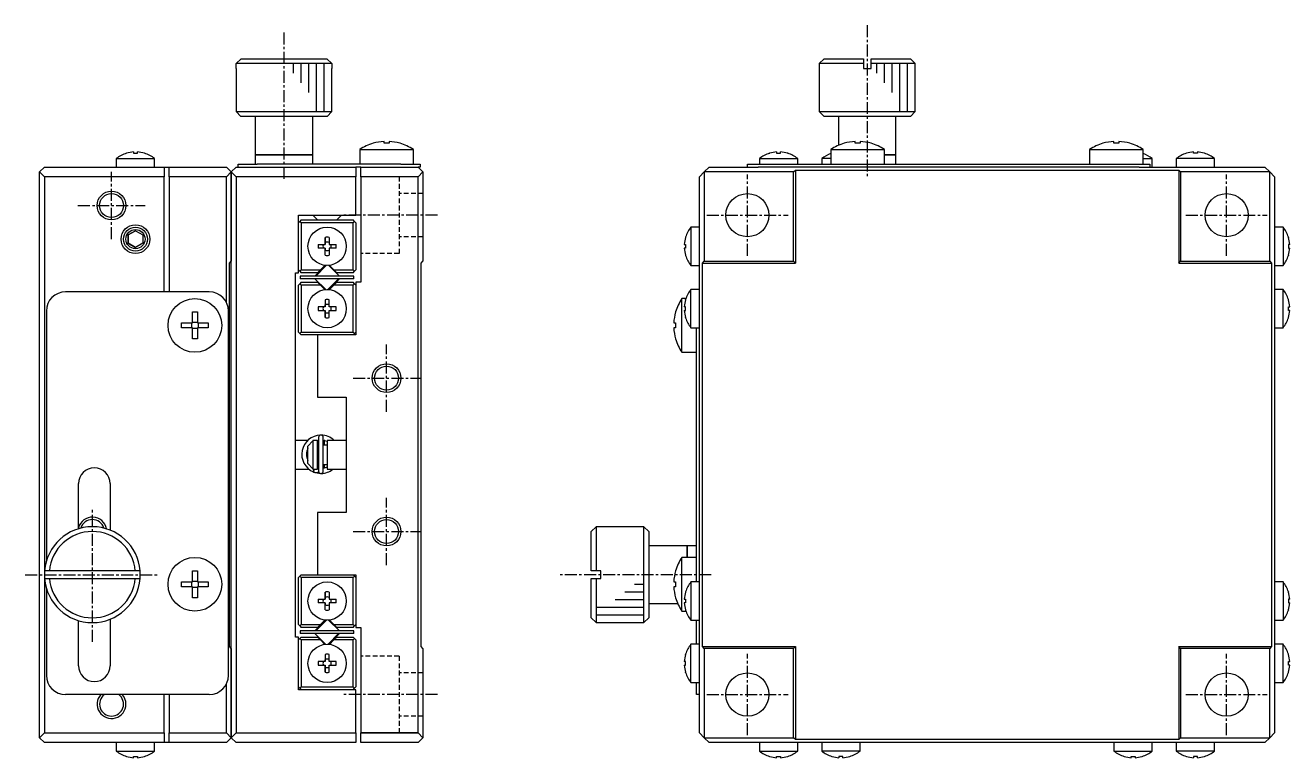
# Model space of a CAD drawing. Extents: x 10 to 370, y 10 to 224.
# Drawn here: x 238.5 to 370.4, y 97.6 to 173.9 of the extents above; entities that cross this region are included whole.
import ezdxf

# ---------------------------------------------------------------- set-up
doc = ezdxf.new("R2010")
doc.units = 0
doc.linetypes.add('CENTER', pattern=[2, 1.25, -0.25, 0.25, -0.25])
doc.linetypes.add('DASHED', pattern=[0.75, 0.5, -0.25])
doc.layers.get('0').update_dxf_attribs({"linetype": 'CONTINUOUS'})
doc.layers.add('CENTER', color=1, linetype='CENTER')

msp = doc.modelspace()

# ---------------------------------------------------------------- linework, layer by layer
at = {"color": 7, "linetype": 'CONTINUOUS'}
for p, q in [((260.516026, 169.943738), (261.017813, 170.443738)), ((261.017813, 170.443738), (269.982187, 170.443738)), ((269.982187, 170.443738), (270.483974, 169.943738)), ((321.856262, 170.443738), (321.356262, 169.943738)), ((321.856262, 170.443738), (325.956262, 170.443738)), ((325.956262, 170.443738), (325.956262, 169.943738)), ((326.756262, 170.443738), (330.856262, 170.443738)), ((326.756262, 169.943738), (326.756262, 170.443738)), ((331.356262, 169.943738), (330.856262, 170.443738)), ((260.5, 169.443738), (260.516026, 169.443738)), ((260.5, 169.443738), (260.5, 164.943738)), ((270.483974, 169.943738), (260.516026, 169.943738)), ((260.516026, 169.443738), (260.516026, 169.943738)), ((270.483974, 169.943738), (270.483974, 169.443738)), ((270.483974, 169.443738), (270.5, 169.443738)), ((270.5, 164.943738), (270.5, 169.443738)), ((325.956262, 169.943738), (321.356262, 169.943738)), ((321.356262, 169.943738), (321.356262, 164.943738)), ((325.956262, 169.943738), (325.956262, 169.443738)), ((325.956262, 169.443738), (326.756262, 169.443738)), ((331.356262, 169.943738), (326.756262, 169.943738)), ((326.756262, 169.443738), (326.756262, 169.943738)), ((331.356262, 164.943738), (331.356262, 169.943738)), ((260.5, 164.943738), (270.5, 164.943738)), ((260.5, 164.943738), (261, 164.443738)), ((270, 164.443738), (270.5, 164.943738)), ((321.356262, 164.943738), (326.356262, 164.943738)), ((321.356262, 164.943738), (321.856262, 164.443738)), ((326.356262, 164.943738), (331.356262, 164.943738)), ((330.856262, 164.443738), (331.356262, 164.943738)), ((270, 164.443738), (261, 164.443738)), ((262.5, 164.443738), (262.5, 160.443738)), ((268.5, 160.443738), (268.5, 164.443738)), ((326.356262, 164.443738), (321.856262, 164.443738)), ((323.356262, 164.443738), (323.356262, 161.426313)), ((330.856262, 164.443738), (326.356262, 164.443738)), ((329.356262, 160.443738), (329.356262, 164.443738)), ((273.4, 160.986201), (279, 160.986201)), ((273.4, 160.986201), (273.4, 159.443738)), ((274.800861, 161.636942), (274.797852, 161.643111)), ((275.94, 161.636942), (275.94, 161.830199)), ((276.46, 161.636942), (275.94, 161.636942)), ((276.46, 161.830199), (276.46, 161.636942)), ((277.602148, 161.643111), (277.599139, 161.636942)), ((279, 159.443738), (279, 160.986201)), ((322.556262, 160.986201), (328.156262, 160.986201)), ((322.556262, 160.986201), (322.556262, 159.443738)), ((323.957123, 161.636942), (323.954115, 161.643111)), ((325.096262, 161.636942), (325.096262, 161.830199)), ((325.616262, 161.636942), (325.096262, 161.636942)), ((325.616262, 161.830199), (325.616262, 161.636942)), ((326.75841, 161.643111), (326.755401, 161.636942)), ((328.156262, 159.443738), (328.156262, 160.986201)), ((349.556262, 160.986201), (355.156262, 160.986201)), ((349.556262, 160.986201), (349.556262, 159.443738)), ((350.957123, 161.636942), (350.954115, 161.643111)), ((352.096262, 161.636942), (352.096262, 161.830199)), ((352.616262, 161.636942), (352.096262, 161.636942)), ((352.616262, 161.830199), (352.616262, 161.636942)), ((353.75841, 161.643111), (353.755401, 161.636942)), ((355.156262, 159.443738), (355.156262, 160.986201)), ((248, 160.041737), (252, 160.041737)), ((248, 160.041737), (248, 159.143738)), ((249.05, 160.59947), (249.071291, 160.59947)), ((249.8, 160.731213), (249.8, 160.59947)), ((249.8, 160.59947), (250.2, 160.59947)), ((250.2, 160.59947), (250.2, 160.731213)), ((250.928709, 160.59947), (250.95, 160.59947)), ((252, 159.143738), (252, 160.041737)), ((262.5, 160.443738), (268.5, 160.443738)), ((268.5, 160.443738), (262.5, 160.443738)), ((262.5, 160.443738), (262.5, 159.443738)), ((268.5, 159.443738), (268.5, 160.443738)), ((315.106262, 160.041737), (317.106262, 160.041737)), ((315.106262, 160.041737), (315.106262, 159.443738)), ((316.156262, 160.59947), (316.177553, 160.59947)), ((316.156262, 160.59947), (316.177553, 160.59947)), ((316.906262, 160.731213), (316.906262, 160.59947)), ((316.906262, 160.59947), (317.306262, 160.59947)), ((317.106262, 160.041737), (319.106262, 160.041737)), ((317.306262, 160.59947), (317.306262, 160.731213)), ((318.034971, 160.59947), (318.056262, 160.59947)), ((318.034971, 160.59947), (318.056262, 160.59947)), ((319.106262, 159.443738), (319.106262, 160.041737)), ((322.556262, 160.041737), (321.606262, 160.041737)), ((321.606262, 160.041737), (321.606262, 159.443738)), ((328.156262, 160.443738), (329.356262, 160.443738)), ((329.356262, 160.443738), (328.156262, 160.443738)), ((329.356262, 159.443738), (329.356262, 160.443738)), ((355.156262, 160.041737), (356.106262, 160.041737)), ((356.106262, 159.143738), (356.106262, 160.041737)), ((360.606262, 160.041737), (358.606262, 160.041737)), ((358.606262, 160.041737), (358.606262, 159.143738)), ((359.677553, 160.59947), (359.656262, 160.59947)), ((359.677553, 160.59947), (359.656262, 160.59947)), ((360.406262, 160.59947), (360.406262, 160.731213)), ((360.806262, 160.59947), (360.406262, 160.59947)), ((362.606262, 160.041737), (360.606262, 160.041737)), ((360.806262, 160.731213), (360.806262, 160.59947)), ((361.556262, 160.59947), (361.534971, 160.59947)), ((361.556262, 160.59947), (361.534971, 160.59947)), ((362.606262, 159.143738), (362.606262, 160.041737)), ((240.5, 159.143738), (240, 158.643738)), ((240, 158.643738), (240.5, 158.143738)), ((240, 99.643738), (240, 158.643738)), ((240.5, 159.143738), (253, 159.143738)), ((253, 159.143738), (253.5, 159.143738)), ((253, 159.143738), (253, 158.143738)), ((253.5, 158.143738), (253.5, 159.143738)), ((253.5, 159.143738), (259.5, 159.143738)), ((259.5, 159.143738), (260, 158.643738)), ((260, 158.643738), (259.5, 158.143738)), ((260.5, 159.143738), (260, 158.643738)), ((260, 158.643738), (260, 149.343738)), ((260, 158.643738), (260.5, 158.143738)), ((260, 149.343738), (260, 158.643738)), ((260.5, 159.143738), (273, 159.143738)), ((260.7, 159.143738), (260.7, 159.443738)), ((260.7, 159.443738), (262.7, 159.443738)), ((277.7, 159.443738), (262.7, 159.443738)), ((273.5, 159.143738), (273, 159.143738)), ((273, 159.143738), (273, 158.143738)), ((273.5, 158.143738), (273.5, 159.143738)), ((273.5, 159.143738), (279.5, 159.143738)), ((277.7, 159.443738), (279.7, 159.443738)), ((279.7, 159.143738), (279.5, 159.143738)), ((279.5, 159.143738), (280, 158.643738)), ((280, 158.643738), (279.5, 158.143738)), ((279.7, 159.443738), (279.7, 159.143738)), ((280, 158.643738), (280, 149.343738)), ((309.356262, 158.643738), (308.856262, 158.143738)), ((309.856262, 159.143738), (309.356262, 158.643738)), ((318.656262, 158.643738), (309.356262, 158.643738)), ((309.356262, 158.643738), (309.356262, 149.343738)), ((309.856262, 159.143738), (314.984482, 159.143738)), ((313.856262, 159.143738), (313.856262, 159.443738)), ((313.856262, 159.443738), (315.856262, 159.443738)), ((315.856262, 159.143738), (314.984482, 159.143738)), ((315.856262, 159.443738), (353.856262, 159.443738)), ((353.856262, 159.143738), (315.856262, 159.143738)), ((318.656262, 158.643738), (318.856262, 158.843738)), ((318.656262, 149.343738), (318.656262, 158.643738)), ((318.856262, 158.843738), (358.856262, 158.843738)), ((318.856262, 158.843738), (318.856262, 149.143738)), ((353.856262, 159.443738), (355.856262, 159.443738)), ((354.728042, 159.143738), (353.856262, 159.143738)), ((354.728042, 159.143738), (367.856262, 159.143738)), ((355.856262, 159.443738), (355.856262, 159.143738)), ((358.856262, 158.843738), (358.856262, 149.143738)), ((358.856262, 158.843738), (359.056262, 158.643738)), ((359.056262, 158.643738), (359.056262, 149.343738)), ((368.356262, 158.643738), (359.056262, 158.643738)), ((368.356262, 158.643738), (367.856262, 159.143738)), ((368.356262, 149.343738), (368.356262, 158.643738)), ((368.856262, 158.143738), (368.356262, 158.643738)), ((240.5, 158.143738), (240.5, 116.643738)), ((253, 158.143738), (240.5, 158.143738)), ((253, 146.143738), (253, 158.143738)), ((253.5, 158.143738), (253.5, 146.143738)), ((259.5, 158.143738), (253.5, 158.143738)), ((259.5, 145.015518), (259.5, 158.143738)), ((260.5, 158.143738), (260.5, 100.143738)), ((273, 158.143738), (260.5, 158.143738)), ((273, 154.143738), (273, 158.143738)), ((273.5, 158.143738), (273.5, 147.143738)), ((279.5, 158.143738), (273.5, 158.143738)), ((279.5, 158.143738), (273.5, 158.143738)), ((279.5, 100.143738), (279.5, 158.143738)), ((308.856262, 100.143738), (308.856262, 158.143738)), ((368.856262, 158.143738), (368.856262, 100.143738)), ((267, 154.143738), (273, 154.143738)), ((267, 148.143738), (267, 154.143738)), ((267, 153.343738), (267.15, 153.493738)), ((267.3, 153.643738), (267.15, 153.493738)), ((267.15, 153.493738), (267.3, 153.343738)), ((267.3, 153.643738), (272.7, 153.643738)), ((267.3, 153.343738), (267.3, 148.443738)), ((272.7, 153.343738), (267.3, 153.343738)), ((268.5, 154.143738), (268.75, 153.893738)), ((268.75, 153.893738), (269, 153.643738)), ((271, 153.643738), (271.25, 153.893738)), ((271.25, 153.893738), (271.5, 154.143738)), ((272.85, 153.493738), (272.7, 153.643738)), ((272.7, 153.343738), (272.85, 153.493738)), ((272.7, 148.443738), (272.7, 153.343738)), ((272.85, 153.493738), (273, 153.343738)), ((273, 153.343738), (273, 148.443738)), ((249.25, 152.07675), (250, 152.509763)), ((250, 152.509763), (249.25, 152.07675)), ((249.25, 151.210725), (249.25, 152.07675)), ((249.25, 152.07675), (249.25, 151.210725)), ((250, 152.509763), (250.75, 152.07675)), ((250.75, 152.07675), (250.75, 151.210725)), ((269.8, 151.093738), (269.8, 151.822447)), ((269.8, 151.822447), (269.8, 151.28013)), ((270.2, 151.822447), (270.2, 151.093738)), ((307.40053, 151.843738), (307.40053, 151.822447)), ((307.40053, 151.843738), (307.40053, 151.822447)), ((307.958263, 152.893738), (307.958263, 150.893738)), ((308.856262, 152.893738), (307.958263, 152.893738)), ((369.754261, 152.893738), (368.856262, 152.893738)), ((369.754261, 152.893738), (369.754261, 150.893738)), ((370.311995, 151.843738), (370.311995, 151.822447)), ((370.311995, 151.843738), (370.311995, 151.822447)), ((250, 150.777712), (249.25, 151.210725)), ((249.25, 151.210725), (250, 150.777712)), ((250.75, 151.210725), (250, 150.777712)), ((269.071291, 151.093738), (269.8, 151.093738)), ((269.8, 150.693738), (269.071291, 150.693738)), ((269.8, 151.28013), (269.8, 151.093738)), ((269.8, 149.965029), (269.8, 150.693738)), ((269.8, 150.693738), (269.8, 150.507346)), ((269.8, 149.965029), (269.8, 150.507346)), ((270.2, 151.093738), (270.928709, 151.093738)), ((270.928709, 150.693738), (270.2, 150.693738)), ((270.2, 150.693738), (270.2, 149.965029)), ((307.268787, 151.093738), (307.40053, 151.093738)), ((307.40053, 150.693738), (307.268787, 150.693738)), ((307.40053, 151.093738), (307.40053, 150.693738)), ((307.958263, 150.893738), (307.958263, 148.893738)), ((369.754261, 150.893738), (369.754261, 148.893738)), ((370.443738, 151.093738), (370.311995, 151.093738)), ((370.311995, 151.093738), (370.311995, 150.693738)), ((370.311995, 150.693738), (370.443738, 150.693738)), ((259.8, 149.143738), (260, 149.343738)), ((259.8, 109.143738), (259.8, 149.143738)), ((260, 108.943738), (260, 149.343738)), ((279.8, 149.143738), (280, 149.343738)), ((279.8, 109.143738), (279.8, 149.143738)), ((307.40053, 149.965029), (307.40053, 149.943738)), ((307.40053, 149.965029), (307.40053, 149.943738)), ((309.156262, 149.143738), (309.356262, 149.343738)), ((309.156262, 109.143738), (309.156262, 149.143738)), ((309.156262, 149.143738), (318.856262, 149.143738)), ((309.356262, 149.343738), (318.656262, 149.343738)), ((318.856262, 149.143738), (318.656262, 149.343738)), ((358.856262, 149.143738), (359.056262, 149.343738)), ((358.856262, 149.143738), (368.556262, 149.143738)), ((359.056262, 149.343738), (368.356262, 149.343738)), ((368.356262, 149.343738), (368.556262, 149.143738)), ((368.556262, 149.143738), (368.556262, 109.143738)), ((370.311995, 149.965029), (370.311995, 149.943738)), ((370.311995, 149.965029), (370.311995, 149.943738)), ((266.7, 148.143738), (267, 148.143738)), ((266.7, 110.143738), (266.7, 148.143738)), ((267.15, 148.293738), (267, 148.443738)), ((267.3, 148.443738), (267.15, 148.293738)), ((267.15, 148.293738), (267.3, 148.143738)), ((267.2, 147.793738), (267.2, 147.493738)), ((272.8, 147.793738), (267.2, 147.793738)), ((267.3, 148.443738), (269.297398, 148.443738)), ((268.997398, 148.143738), (267.3, 148.143738)), ((269.823223, 148.881175), (268.762563, 147.820514)), ((268.806497, 147.793738), (269.893934, 148.881175)), ((268.997398, 148.143738), (269.297398, 148.443738)), ((269.297398, 148.443738), (269.761651, 148.907991)), ((271.237437, 147.820514), (270.176777, 148.881175)), ((270.238349, 148.907991), (270.702602, 148.443738)), ((270.702602, 148.443738), (272.7, 148.443738)), ((270.702602, 148.443738), (271.002602, 148.143738)), ((272.7, 148.143738), (271.002602, 148.143738)), ((272.85, 148.293738), (272.7, 148.443738)), ((272.7, 148.143738), (272.85, 148.293738)), ((272.8, 147.493738), (272.8, 147.793738)), ((273, 148.443738), (272.85, 148.293738)), ((307.958263, 148.893738), (308.856262, 148.893738)), ((368.856262, 148.893738), (369.754261, 148.893738)), ((267, 146.843738), (267.15, 146.993738)), ((267, 141.943738), (267, 146.843738)), ((267.3, 147.143738), (267.15, 146.993738)), ((267.15, 146.993738), (267.3, 146.843738)), ((272.8, 147.493738), (267.2, 147.493738)), ((267.3, 147.143738), (268.997398, 147.143738)), ((267.3, 146.843738), (267.3, 141.943738)), ((269.297398, 146.843738), (267.3, 146.843738)), ((268.762563, 147.466961), (269.823223, 146.406301)), ((269.297398, 146.843738), (268.997398, 147.143738)), ((269.761651, 146.379484), (269.297398, 146.843738)), ((270.671751, 146.971986), (270.106066, 146.406301)), ((270.176777, 146.406301), (271.237437, 147.466961)), ((270.702602, 146.843738), (270.238349, 146.379484)), ((271.193503, 147.493738), (270.671751, 146.971986)), ((271.002602, 147.143738), (270.702602, 146.843738)), ((272.7, 146.843738), (270.702602, 146.843738)), ((271.002602, 147.143738), (272.7, 147.143738)), ((272.85, 146.993738), (272.7, 147.143738)), ((272.7, 146.843738), (272.85, 146.993738)), ((272.7, 141.943738), (272.7, 146.843738)), ((272.85, 146.993738), (273, 146.843738)), ((273, 147.143738), (273, 141.643738)), ((273.5, 147.143738), (273, 147.143738)), ((257.7, 146.143738), (242.7, 146.143738)), ((269.8, 145.322447), (269.8, 144.593738)), ((269.8, 145.322447), (269.8, 144.78013)), ((270.2, 144.593738), (270.2, 145.322447)), ((307.013799, 139.843738), (307.013799, 145.443738)), ((307.433432, 145.443738), (307.013799, 145.443738)), ((307.40053, 145.322447), (307.40053, 145.343738)), ((307.40053, 145.322447), (307.40053, 145.343738)), ((307.958263, 144.393738), (307.958263, 146.393738)), ((308.856262, 146.393738), (307.958263, 146.393738)), ((369.754261, 146.393738), (368.856262, 146.393738)), ((369.754261, 144.393738), (369.754261, 146.393738)), ((370.311995, 145.322447), (370.311995, 145.343738)), ((370.311995, 145.322447), (370.311995, 145.343738)), ((240.7, 144.143738), (240.7, 118.043738)), ((255.94, 144.042877), (256.46, 144.042877)), ((255.94, 142.903738), (255.94, 144.042877)), ((256.46, 144.042877), (256.46, 142.903738)), ((259.7, 106.143738), (259.7, 144.143738)), ((269.8, 144.593738), (269.071291, 144.593738)), ((269.071291, 144.193738), (269.8, 144.193738)), ((269.8, 144.593738), (269.8, 144.78013)), ((269.8, 144.193738), (269.8, 143.465029)), ((269.8, 144.007346), (269.8, 144.193738)), ((269.8, 143.465029), (269.8, 144.007346)), ((270.928709, 144.593738), (270.2, 144.593738)), ((270.2, 144.193738), (270.928709, 144.193738)), ((270.2, 143.465029), (270.2, 144.193738)), ((306.356889, 144.045885), (306.363058, 144.042877)), ((307.40053, 144.593738), (307.268787, 144.593738)), ((307.268787, 144.193738), (307.40053, 144.193738)), ((307.40053, 144.193738), (307.40053, 144.593738)), ((307.958263, 142.393738), (307.958263, 144.393738)), ((369.754261, 142.393738), (369.754261, 144.393738)), ((370.311995, 144.593738), (370.443738, 144.593738)), ((370.311995, 144.193738), (370.311995, 144.593738)), ((370.443738, 144.193738), (370.311995, 144.193738)), ((254.800861, 142.383738), (254.800861, 142.903738)), ((254.800861, 142.903738), (255.94, 142.903738)), ((255.870558, 142.383738), (255.870558, 142.903738)), ((255.94, 142.97318), (256.46, 142.97318)), ((256.46, 142.903738), (257.599139, 142.903738)), ((256.529442, 142.903738), (256.529442, 142.383738)), ((257.599139, 142.903738), (257.599139, 142.383738)), ((306.169801, 142.903738), (306.363058, 142.903738)), ((306.363058, 142.903738), (306.363058, 142.383738)), ((307.40053, 143.443738), (307.40053, 143.465029)), ((307.40053, 143.443738), (307.40053, 143.465029)), ((370.311995, 143.443738), (370.311995, 143.465029)), ((370.311995, 143.443738), (370.311995, 143.465029)), ((255.94, 142.383738), (254.800861, 142.383738)), ((255.94, 141.244599), (255.94, 142.383738)), ((256.46, 142.314296), (255.94, 142.314296)), ((256.46, 141.244599), (255.94, 141.244599)), ((257.599139, 142.383738), (256.46, 142.383738)), ((256.46, 142.383738), (256.46, 141.244599)), ((267.15, 141.793738), (267, 141.943738)), ((267.3, 141.943738), (267.15, 141.793738)), ((267.15, 141.793738), (267.3, 141.643738)), ((267.3, 141.943738), (272.7, 141.943738)), ((269, 141.643738), (267.3, 141.643738)), ((269, 141.643738), (269, 135.143738)), ((273, 141.643738), (269, 141.643738)), ((272.85, 141.793738), (272.7, 141.943738)), ((272.7, 141.643738), (272.85, 141.793738)), ((273, 141.943738), (272.85, 141.793738)), ((306.363058, 142.383738), (306.169801, 142.383738)), ((306.363058, 141.244599), (306.356889, 141.24159)), ((307.958263, 142.393738), (308.856262, 142.393738)), ((308.556262, 115.893738), (308.556262, 142.393738)), ((368.856262, 142.393738), (369.754261, 142.393738)), ((307.013799, 139.843738), (308.556262, 139.843738)), ((269, 135.143738), (272, 135.143738)), ((272, 135.143738), (272, 123.143738)), ((267.965512, 130.643738), (266.7, 130.643738)), ((268.5, 130.643738), (268.5, 130.589421)), ((269, 130.643738), (268.5, 130.643738)), ((268.555053, 131.034816), (268.551322, 131.034145)), ((268.619726, 131.061687), (268.559918, 131.039066)), ((268.936083, 130.644064), (269.097616, 130.680817)), ((269, 127.643738), (269, 130.643738)), ((269.097626, 130.95072), (269.097626, 127.45072)), ((269.597626, 127.45072), (269.597626, 130.95072)), ((269.597642, 130.680545), (270.00002, 130.552638)), ((269.7, 130.643738), (269.7, 130.143738)), ((269.759048, 130.643738), (269.7, 130.643738)), ((270, 130.643738), (270, 127.643738)), ((272, 130.643738), (270, 130.643738)), ((268, 130.060253), (268.5, 130.589421)), ((268, 128.227223), (268, 130.060253)), ((268.5, 130.589421), (268.5, 127.698055)), ((269.097626, 130.143738), (269, 130.143738)), ((269.097626, 130.143738), (269, 130.143738)), ((269.000039, 130.548369), (269.097626, 130.348873)), ((269.7, 130.143738), (269.597626, 130.143738)), ((270, 130.143738), (269.597626, 130.143738)), ((268.5, 127.698055), (268, 128.227223)), ((269, 128.143738), (269.097626, 128.143738)), ((269, 128.143738), (269.097626, 128.143738)), ((269.097626, 128.052567), (269.000025, 127.853061)), ((269.597626, 128.143738), (269.7, 128.143738)), ((269.597626, 128.143738), (270, 128.143738)), ((269.7, 128.143738), (269.7, 127.742105)), ((266.7, 127.643738), (268.09524, 127.643738)), ((268.478625, 127.400622), (268.557572, 127.364612)), ((268.5, 127.698055), (268.5, 127.643738)), ((268.5, 127.643738), (269, 127.643738)), ((268.551078, 127.367321), (268.638767, 127.650512)), ((268.556057, 127.380393), (268.555861, 127.373358)), ((268.555861, 127.373358), (268.556443, 127.367985)), ((268.557031, 127.389037), (268.556057, 127.380393)), ((268.556443, 127.367985), (268.557799, 127.364314)), ((268.558773, 127.399223), (268.557031, 127.389037)), ((268.557799, 127.364314), (268.559918, 127.362374)), ((268.561272, 127.410874), (268.558773, 127.399223)), ((268.559918, 127.362374), (268.5925, 127.349321)), ((268.564508, 127.423902), (268.561272, 127.410874)), ((268.568456, 127.438209), (268.564508, 127.423902)), ((268.573087, 127.453684), (268.568456, 127.438209)), ((268.578366, 127.470211), (268.573087, 127.453684)), ((268.584252, 127.487664), (268.578366, 127.470211)), ((268.590701, 127.505912), (268.584252, 127.487664)), ((268.597663, 127.524814), (268.590701, 127.505912)), ((268.5925, 127.349321), (268.627517, 127.337231)), ((268.605086, 127.544228), (268.597663, 127.524814)), ((268.612914, 127.564006), (268.605086, 127.544228)), ((268.621086, 127.583997), (268.612914, 127.564006)), ((268.615622, 127.34076), (269.318087, 127.202234)), ((268.629542, 127.604052), (268.621086, 127.583997)), ((268.627517, 127.337231), (268.663085, 127.326906)), ((268.638216, 127.624016), (268.629542, 127.604052)), ((268.647043, 127.643738), (268.638216, 127.624016)), ((268.663085, 127.326906), (268.699115, 127.318372)), ((268.699115, 127.318372), (268.735517, 127.311648)), ((268.735517, 127.311648), (268.772203, 127.30675)), ((268.772203, 127.30675), (268.809083, 127.30369)), ((268.809083, 127.30369), (268.846067, 127.302476)), ((268.846067, 127.302476), (268.883064, 127.303109)), ((268.883064, 127.303109), (268.919984, 127.305588)), ((268.919984, 127.305588), (268.956736, 127.309906)), ((268.956736, 127.309906), (268.993232, 127.316054)), ((268.993232, 127.316054), (269.029381, 127.324017)), ((269.029381, 127.324017), (269.065096, 127.333774)), ((269.065096, 127.333774), (269.100289, 127.345304)), ((269.100289, 127.345304), (269.118057, 127.351876)), ((270.000013, 127.849052), (269.597653, 127.720649)), ((270, 127.643738), (272, 127.643738)), ((244.05, 121.428871), (244.05, 126.143738)), ((247.35, 126.143738), (247.35, 121.288897)), ((269, 123.143738), (269, 116.643738)), ((272, 123.143738), (269, 123.143738)), ((298.056262, 121.643738), (297.556262, 121.143738)), ((298.056262, 121.643738), (298.056262, 117.043738)), ((303.056262, 121.643738), (298.056262, 121.643738)), ((303.056262, 116.643738), (303.056262, 121.643738)), ((303.556262, 121.143738), (303.056262, 121.643738)), ((297.556262, 117.043738), (297.556262, 121.143738)), ((303.556262, 121.143738), (303.556262, 116.643738)), ((307.556262, 119.643738), (303.556262, 119.643738)), ((307.556262, 118.443738), (307.556262, 119.643738)), ((307.556262, 119.643738), (307.556262, 118.443738)), ((308.556262, 119.643738), (307.556262, 119.643738)), ((307.013799, 112.843738), (307.013799, 118.443738)), ((308.556262, 118.443738), (307.013799, 118.443738)), ((240.5, 116.643738), (240.5, 100.143738)), ((241.017813, 117.043738), (240.516026, 117.043738)), ((240.516026, 116.243738), (241.017813, 116.243738)), ((249.982187, 117.043738), (241.017813, 117.043738)), ((241.017813, 116.243738), (249.982187, 116.243738)), ((250.483974, 117.043738), (249.982187, 117.043738)), ((249.982187, 116.243738), (250.483974, 116.243738)), ((255.94, 117.042877), (256.46, 117.042877)), ((255.94, 115.903738), (255.94, 117.042877)), ((256.46, 117.042877), (256.46, 115.903738)), ((267, 116.343738), (267.15, 116.493738)), ((267, 111.443738), (267, 116.343738)), ((267.3, 116.643738), (267.15, 116.493738)), ((267.15, 116.493738), (267.3, 116.343738)), ((267.3, 116.643738), (269, 116.643738)), ((267.3, 116.343738), (267.3, 111.443738)), ((272.7, 116.343738), (267.3, 116.343738)), ((269, 116.643738), (273, 116.643738)), ((272.85, 116.493738), (272.7, 116.643738)), ((272.7, 116.343738), (272.85, 116.493738)), ((272.7, 111.443738), (272.7, 116.343738)), ((272.85, 116.493738), (273, 116.343738)), ((273, 116.643738), (273, 111.143738)), ((298.056262, 117.043738), (297.556262, 117.043738)), ((297.556262, 112.143738), (297.556262, 116.243738)), ((297.556262, 116.243738), (298.056262, 116.243738)), ((298.556262, 117.043738), (298.056262, 117.043738)), ((298.056262, 116.243738), (298.056262, 111.643738)), ((298.056262, 116.243738), (298.556262, 116.243738)), ((298.556262, 116.243738), (298.556262, 117.043738)), ((303.056262, 111.643738), (303.056262, 116.643738)), ((303.556262, 116.643738), (303.556262, 112.143738)), ((306.356889, 117.045885), (306.363058, 117.042877)), ((240.7, 115.243738), (240.7, 106.143738)), ((254.800861, 115.383738), (254.800861, 115.903738)), ((254.800861, 115.903738), (255.94, 115.903738)), ((255.94, 115.383738), (254.800861, 115.383738)), ((255.870558, 115.383738), (255.870558, 115.903738)), ((255.94, 115.97318), (256.46, 115.97318)), ((255.94, 114.244599), (255.94, 115.383738)), ((256.46, 115.314296), (255.94, 115.314296)), ((256.46, 115.903738), (257.599139, 115.903738)), ((256.46, 115.383738), (256.46, 114.244599)), ((257.599139, 115.383738), (256.46, 115.383738)), ((256.529442, 115.903738), (256.529442, 115.383738)), ((257.599139, 115.903738), (257.599139, 115.383738)), ((269.8, 114.093738), (269.8, 114.822447)), ((269.8, 114.822447), (269.8, 114.28013)), ((270.2, 114.822447), (270.2, 114.093738)), ((306.169801, 115.903738), (306.363058, 115.903738)), ((306.363058, 115.383738), (306.169801, 115.383738)), ((306.363058, 115.903738), (306.363058, 115.383738)), ((307.40053, 114.843738), (307.40053, 114.822447)), ((307.40053, 114.843738), (307.40053, 114.822447)), ((307.958263, 115.893738), (307.958263, 113.893738)), ((308.856262, 115.893738), (307.958263, 115.893738)), ((369.754261, 115.893738), (368.856262, 115.893738)), ((369.754261, 115.893738), (369.754261, 113.893738)), ((370.311995, 114.843738), (370.311995, 114.822447)), ((370.311995, 114.843738), (370.311995, 114.822447)), ((256.46, 114.244599), (255.94, 114.244599)), ((269.071291, 114.093738), (269.8, 114.093738)), ((269.8, 113.693738), (269.071291, 113.693738)), ((269.8, 114.28013), (269.8, 114.093738)), ((269.8, 112.965029), (269.8, 113.693738)), ((269.8, 113.693738), (269.8, 113.507346)), ((269.8, 112.965029), (269.8, 113.507346)), ((270.2, 114.093738), (270.928709, 114.093738)), ((270.928709, 113.693738), (270.2, 113.693738)), ((270.2, 113.693738), (270.2, 112.965029)), ((303.556262, 113.643738), (306.573687, 113.643738)), ((306.363058, 114.244599), (306.356889, 114.24159)), ((307.268787, 114.093738), (307.40053, 114.093738)), ((307.40053, 113.693738), (307.268787, 113.693738)), ((307.40053, 114.093738), (307.40053, 113.693738)), ((307.958263, 113.893738), (307.958263, 111.893738)), ((369.754261, 113.893738), (369.754261, 111.893738)), ((370.443738, 114.093738), (370.311995, 114.093738)), ((370.311995, 114.093738), (370.311995, 113.693738)), ((370.311995, 113.693738), (370.443738, 113.693738)), ((307.013799, 112.843738), (307.433432, 112.843738)), ((307.40053, 112.965029), (307.40053, 112.943738)), ((307.40053, 112.965029), (307.40053, 112.943738)), ((370.311995, 112.965029), (370.311995, 112.943738)), ((370.311995, 112.965029), (370.311995, 112.943738)), ((244.05, 107.143738), (244.05, 111.858605)), ((247.35, 111.998579), (247.35, 107.143738)), ((267.15, 111.293738), (267, 111.443738)), ((267.3, 111.443738), (267.15, 111.293738)), ((267.15, 111.293738), (267.3, 111.143738)), ((267.3, 111.443738), (269.297398, 111.443738)), ((268.997398, 111.143738), (267.3, 111.143738)), ((269.823223, 111.881175), (268.762563, 110.820514)), ((268.806497, 110.793738), (269.328249, 111.315489)), ((268.997398, 111.143738), (269.297398, 111.443738)), ((269.297398, 111.443738), (269.761651, 111.907991)), ((269.328249, 111.315489), (269.893934, 111.881175)), ((271.237437, 110.820514), (270.176777, 111.881175)), ((270.238349, 111.907991), (270.702602, 111.443738)), ((270.702602, 111.443738), (272.7, 111.443738)), ((270.702602, 111.443738), (271.002602, 111.143738)), ((272.7, 111.143738), (271.002602, 111.143738)), ((272.85, 111.293738), (272.7, 111.443738)), ((272.7, 111.143738), (272.85, 111.293738)), ((273, 111.443738), (272.85, 111.293738)), ((273, 111.143738), (273.5, 111.143738)), ((273.5, 111.143738), (273.5, 100.143738)), ((297.556262, 112.143738), (298.056262, 111.643738)), ((298.056262, 111.643738), (303.056262, 111.643738)), ((303.056262, 111.643738), (303.556262, 112.143738)), ((307.958263, 111.893738), (308.856262, 111.893738)), ((308.556262, 109.393738), (308.556262, 111.893738)), ((368.856262, 111.893738), (369.754261, 111.893738)), ((267, 110.143738), (266.7, 110.143738)), ((267, 104.643738), (267, 110.143738)), ((267, 109.843738), (267.15, 109.993738)), ((267.3, 110.143738), (267.15, 109.993738)), ((267.15, 109.993738), (267.3, 109.843738)), ((267.2, 110.793738), (267.2, 110.493738)), ((272.8, 110.793738), (267.2, 110.793738)), ((272.8, 110.493738), (267.2, 110.493738)), ((267.3, 110.143738), (268.997398, 110.143738)), ((267.3, 109.843738), (267.3, 104.943738)), ((269.297398, 109.843738), (267.3, 109.843738)), ((268.762563, 110.466961), (269.823223, 109.406301)), ((269.297398, 109.843738), (268.997398, 110.143738)), ((269.761651, 109.379484), (269.297398, 109.843738)), ((271.193503, 110.493738), (270.106066, 109.406301)), ((270.176777, 109.406301), (271.237437, 110.466961)), ((270.702602, 109.843738), (270.238349, 109.379484)), ((271.002602, 110.143738), (270.702602, 109.843738)), ((272.7, 109.843738), (270.702602, 109.843738)), ((271.002602, 110.143738), (272.7, 110.143738)), ((272.85, 109.993738), (272.7, 110.143738)), ((272.7, 109.843738), (272.85, 109.993738)), ((272.7, 104.943738), (272.7, 109.843738)), ((272.8, 110.493738), (272.8, 110.793738)), ((272.85, 109.993738), (273, 109.843738)), ((273, 109.843738), (273, 104.943738)), ((260, 108.943738), (259.8, 109.143738)), ((260, 108.943738), (260, 99.643738)), ((260, 99.643738), (260, 108.943738)), ((269.8, 108.322447), (269.8, 107.593738)), ((269.8, 108.322447), (269.8, 107.78013)), ((270.2, 107.593738), (270.2, 108.322447)), ((280, 108.943738), (279.8, 109.143738)), ((280, 108.943738), (280, 99.643738)), ((307.40053, 108.322447), (307.40053, 108.343738)), ((307.40053, 108.322447), (307.40053, 108.343738)), ((307.958263, 107.393738), (307.958263, 109.393738)), ((308.856262, 109.393738), (307.958263, 109.393738)), ((309.356262, 108.943738), (309.156262, 109.143738)), ((309.156262, 109.143738), (318.856262, 109.143738)), ((309.356262, 108.943738), (309.356262, 99.643738)), ((318.656262, 108.943738), (309.356262, 108.943738)), ((318.656262, 108.943738), (318.856262, 109.143738)), ((318.656262, 99.643738), (318.656262, 108.943738)), ((318.856262, 109.143738), (318.856262, 99.443738)), ((358.856262, 109.143738), (368.556262, 109.143738)), ((358.856262, 109.143738), (358.856262, 99.443738)), ((359.056262, 108.943738), (358.856262, 109.143738)), ((359.056262, 108.943738), (359.056262, 99.643738)), ((368.356262, 108.943738), (359.056262, 108.943738)), ((368.556262, 109.143738), (368.356262, 108.943738)), ((368.356262, 99.643738), (368.356262, 108.943738)), ((369.754261, 109.393738), (368.856262, 109.393738)), ((369.754261, 107.393738), (369.754261, 109.393738)), ((370.311995, 108.322447), (370.311995, 108.343738)), ((370.311995, 108.322447), (370.311995, 108.343738)), ((269.8, 107.593738), (269.071291, 107.593738)), ((269.071291, 107.193738), (269.8, 107.193738)), ((269.8, 107.593738), (269.8, 107.78013)), ((269.8, 107.193738), (269.8, 106.465029)), ((269.8, 107.007346), (269.8, 107.193738)), ((269.8, 106.465029), (269.8, 107.007346)), ((270.928709, 107.593738), (270.2, 107.593738)), ((270.2, 106.465029), (270.2, 107.193738)), ((270.2, 107.193738), (270.928709, 107.193738)), ((307.40053, 107.593738), (307.268787, 107.593738)), ((307.268787, 107.193738), (307.40053, 107.193738)), ((307.40053, 107.193738), (307.40053, 107.593738)), ((307.958263, 105.393738), (307.958263, 107.393738)), ((369.754261, 105.393738), (369.754261, 107.393738)), ((370.311995, 107.593738), (370.443738, 107.593738)), ((370.311995, 107.193738), (370.311995, 107.593738)), ((370.443738, 107.193738), (370.311995, 107.193738)), ((307.40053, 106.443738), (307.40053, 106.465029)), ((307.40053, 106.443738), (307.40053, 106.465029)), ((370.311995, 106.443738), (370.311995, 106.465029)), ((370.311995, 106.443738), (370.311995, 106.465029)), ((259.5, 100.143738), (259.5, 105.271958)), ((267.15, 104.793738), (267, 104.943738)), ((273, 104.643738), (267, 104.643738)), ((267.3, 104.943738), (267.15, 104.793738)), ((267.15, 104.793738), (267.3, 104.643738)), ((267.3, 104.943738), (272.7, 104.943738)), ((272.85, 104.793738), (272.7, 104.943738)), ((272.7, 104.643738), (272.85, 104.793738)), ((273, 104.943738), (272.85, 104.793738)), ((273, 100.143738), (273, 104.643738)), ((307.958263, 105.393738), (308.856262, 105.393738)), ((308.556262, 104.143738), (308.556262, 105.393738)), ((368.856262, 105.393738), (369.754261, 105.393738)), ((257.7, 104.143738), (242.7, 104.143738)), ((253, 100.143738), (253, 104.143738)), ((253.5, 104.143738), (253.5, 100.143738)), ((308.856262, 104.143738), (308.556262, 104.143738)), ((240.5, 100.143738), (240, 99.643738)), ((240, 99.643738), (240.5, 99.143738)), ((240.5, 100.143738), (253, 100.143738)), ((253, 99.143738), (240.5, 99.143738)), ((248, 99.143738), (248, 98.245739)), ((252, 98.245739), (252, 99.143738)), ((253, 100.143738), (253, 99.143738)), ((253.5, 99.143738), (253, 99.143738)), ((253.5, 100.143738), (259.5, 100.143738)), ((253.5, 99.143738), (253.5, 100.143738)), ((259.5, 99.143738), (253.5, 99.143738)), ((259.5, 100.143738), (260, 99.643738)), ((260, 99.643738), (259.5, 99.143738)), ((260.5, 100.143738), (260, 99.643738)), ((260, 99.643738), (260.5, 99.143738)), ((260.5, 100.143738), (273, 100.143738)), ((273, 99.143738), (260.5, 99.143738)), ((273, 100.143738), (273, 99.143738)), ((273.5, 100.143738), (279.5, 100.143738)), ((273.5, 99.143738), (273.5, 100.143738)), ((279.5, 100.143738), (273.5, 100.143738)), ((279.5, 99.143738), (273.5, 99.143738)), ((279.5, 100.143738), (280, 99.643738)), ((280, 99.643738), (279.5, 99.143738)), ((308.856262, 100.143738), (309.356262, 99.643738)), ((309.356262, 99.643738), (309.856262, 99.143738)), ((309.356262, 99.643738), (318.656262, 99.643738)), ((367.856262, 99.143738), (309.856262, 99.143738)), ((315.106262, 99.143738), (315.106262, 98.245739)), ((318.856262, 99.443738), (318.656262, 99.643738)), ((358.856262, 99.443738), (318.856262, 99.443738)), ((319.106262, 98.245739), (319.106262, 99.143738)), ((321.606262, 99.143738), (321.606262, 98.245739)), ((325.606262, 98.245739), (325.606262, 99.143738)), ((352.106262, 99.143738), (352.106262, 98.245739)), ((356.106262, 98.245739), (356.106262, 99.143738)), ((358.606262, 99.143738), (358.606262, 98.245739)), ((359.056262, 99.643738), (358.856262, 99.443738)), ((359.056262, 99.643738), (368.356262, 99.643738)), ((362.606262, 98.245739), (362.606262, 99.143738)), ((367.856262, 99.143738), (368.356262, 99.643738)), ((368.356262, 99.643738), (368.856262, 100.143738)), ((248, 98.245739), (252, 98.245739)), ((249.05, 97.688005), (249.071291, 97.688005)), ((249.8, 97.688005), (250.2, 97.688005)), ((249.8, 97.556262), (249.8, 97.688005)), ((250.2, 97.688005), (250.2, 97.556262)), ((250.928709, 97.688005), (250.95, 97.688005)), ((315.106262, 98.245739), (317.106262, 98.245739)), ((316.156262, 97.688005), (316.177553, 97.688005)), ((316.156262, 97.688005), (316.177553, 97.688005)), ((316.906262, 97.688005), (317.306262, 97.688005)), ((316.906262, 97.556262), (316.906262, 97.688005)), ((317.106262, 98.245739), (319.106262, 98.245739)), ((317.306262, 97.688005), (317.306262, 97.556262)), ((318.034971, 97.688005), (318.056262, 97.688005)), ((318.034971, 97.688005), (318.056262, 97.688005)), ((323.606262, 98.245739), (321.606262, 98.245739)), ((322.677553, 97.688005), (322.656262, 97.688005)), ((322.677553, 97.688005), (322.656262, 97.688005)), ((323.806262, 97.688005), (323.406262, 97.688005)), ((323.406262, 97.688005), (323.406262, 97.556262)), ((325.606262, 98.245739), (323.606262, 98.245739)), ((323.806262, 97.556262), (323.806262, 97.688005)), ((324.556262, 97.688005), (324.534971, 97.688005)), ((324.556262, 97.688005), (324.534971, 97.688005)), ((352.106262, 98.245739), (354.106262, 98.245739)), ((353.156262, 97.688005), (353.177553, 97.688005)), ((353.156262, 97.688005), (353.177553, 97.688005)), ((353.906262, 97.688005), (354.306262, 97.688005)), ((353.906262, 97.556262), (353.906262, 97.688005)), ((354.106262, 98.245739), (356.106262, 98.245739)), ((354.306262, 97.688005), (354.306262, 97.556262)), ((355.034971, 97.688005), (355.056262, 97.688005)), ((355.034971, 97.688005), (355.056262, 97.688005)), ((360.606262, 98.245739), (358.606262, 98.245739)), ((359.677553, 97.688005), (359.656262, 97.688005)), ((359.677553, 97.688005), (359.656262, 97.688005)), ((360.806262, 97.688005), (360.406262, 97.688005)), ((360.406262, 97.688005), (360.406262, 97.556262)), ((362.606262, 98.245739), (360.606262, 98.245739)), ((360.806262, 97.556262), (360.806262, 97.688005)), ((361.556262, 97.688005), (361.534971, 97.688005)), ((361.556262, 97.688005), (361.534971, 97.688005))]:
    msp.add_line(p, q, dxfattribs=at)
at = {"color": 3, "linetype": 'CONTINUOUS'}
for p, q in [((266.5, 168.943738), (266.5, 169.943738)), ((267.3, 167.943738), (267.3, 169.943738)), ((268.1, 166.943738), (268.1, 169.943738)), ((268.9, 164.943738), (268.9, 169.943738)), ((269.7, 164.943738), (269.7, 169.943738)), ((327.356262, 168.943738), (327.356262, 169.943738)), ((328.156262, 167.943738), (328.156262, 169.943738)), ((328.956262, 166.943738), (328.956262, 169.943738)), ((329.756262, 164.943738), (329.756262, 169.943738)), ((330.556262, 164.943738), (330.556262, 169.943738)), ((301.056262, 114.843738), (303.056262, 114.843738)), ((302.056262, 115.643738), (303.056262, 115.643738)), ((300.056262, 114.043738), (303.056262, 114.043738)), ((298.056262, 113.243738), (303.056262, 113.243738)), ((298.056262, 112.443738), (303.056262, 112.443738))]:
    msp.add_line(p, q, dxfattribs=at)
at = {"color": 3, "linetype": 'DASHED'}
for p, q in [((277.5, 158.143738), (277.5, 150.143738)), ((280, 156.393738), (277.5, 156.393738)), ((280, 151.893738), (277.5, 151.893738)), ((277.5, 150.143738), (273.5, 150.143738)), ((277.5, 108.143738), (273.5, 108.143738)), ((277.5, 108.143738), (277.5, 100.143738)), ((280, 106.393738), (277.5, 106.393738)), ((280, 101.893738), (277.5, 101.893738))]:
    msp.add_line(p, q, dxfattribs=at)
at = {"color": 3, "linetype": 'CONTINUOUS'}
for centre in [(247.5, 155.143738), (250, 151.643738), (276.2, 137.143738), (276.2, 121.143738)]:
    msp.add_circle(centre, 1.5, dxfattribs=at)
at = {"color": 7, "linetype": 'CONTINUOUS'}
for centre, radius in [((247.5, 155.143738), 1.25), ((313.856262, 154.143738), 2.25), ((363.856262, 154.143738), 2.25), ((250, 151.643738), 1.25), ((250, 151.643738), 1), ((270, 150.893738), 2), ((256.2, 142.643738), 2.8), ((270, 144.393738), 2), ((276.2, 137.143738), 1.25), ((276.2, 121.143738), 1.25), ((256.2, 115.643738), 2.8), ((270, 113.893738), 2), ((270, 107.393738), 2), ((313.856262, 104.143738), 2.25), ((363.856262, 104.143738), 2.25)]:
    msp.add_circle(centre, radius, dxfattribs=at)
for centre, radius, start, end in [((276.2, 156.843738), 5, 106.285843, 124.055798), ((276.2, 156.843738), 4.993235, 92.984767, 106.272555), ((276.2, 156.843738), 4.993235, 73.727445, 87.015233), ((276.2, 156.843738), 5, 55.944202, 73.714157), ((325.356262, 156.843738), 5, 106.285843, 124.055798), ((325.356262, 156.843738), 4.993235, 92.984767, 106.272555), ((325.356262, 156.843738), 4.993235, 73.727445, 87.015233), ((325.356262, 156.843738), 5, 55.944202, 73.714157), ((352.356262, 156.843738), 5, 106.285843, 124.055798), ((352.356262, 156.843738), 4.993235, 92.984767, 106.272555), ((352.356262, 156.843738), 4.993235, 73.727445, 87.015233), ((352.356262, 156.843738), 5, 55.944202, 73.714157), ((250, 157.543738), 3.2, 107.270005, 128.682187), ((250, 157.543738), 3.193744, 93.59035, 106.905258), ((250, 157.543738), 3.193744, 73.094742, 86.40965), ((250, 157.543738), 3.2, 51.317813, 72.729995), ((317.106262, 157.543738), 3.2, 107.270005, 128.682187), ((317.106262, 157.543738), 3.193744, 93.59035, 106.905258), ((317.106262, 157.543738), 3.193744, 73.094742, 86.40965), ((317.106262, 157.543738), 3.2, 51.317813, 72.729995), ((323.606262, 157.543738), 3.2, 109.15501, 128.682187), ((354.106262, 157.543738), 3.2, 51.317813, 70.84499), ((360.606262, 157.543738), 3.2, 107.270005, 128.682187), ((360.606262, 157.543738), 3.193744, 93.59035, 106.905258), ((360.606262, 157.543738), 3.193744, 73.094742, 86.40965), ((360.606262, 157.543738), 3.2, 51.317813, 72.729995), ((270, 150.893738), 0.95, 77.846803, 102.153197), ((310.456262, 150.893738), 3.193744, 163.094742, 176.40965), ((310.456262, 150.893738), 3.2, 141.317813, 162.729995), ((367.256262, 150.893738), 3.2, 17.270005, 38.682187), ((367.256262, 150.893738), 3.193744, 3.59035, 16.905258), ((270, 150.893738), 0.95, 167.846803, 192.153197), ((270, 150.893738), 0.435085, 152.633517, 207.366483), ((270, 150.893738), 0.435085, 62.633517, 117.366483), ((270, 150.893738), 0.435085, 242.633517, 297.366483), ((270, 150.893738), 0.435085, 332.633517, 27.366483), ((270, 150.893738), 0.95, 347.846803, 12.153197), ((310.456262, 150.893738), 3.193744, 183.59035, 196.905258), ((367.256262, 150.893738), 3.193744, 343.094742, 356.40965), ((270, 150.893738), 0.95, 257.846803, 282.153197), ((310.456262, 150.893738), 3.2, 197.270005, 218.682187), ((367.256262, 150.893738), 3.2, 321.317813, 342.729995), ((268.903984, 147.679093), 0.2, 135, 145.024696), ((269.964645, 148.739753), 0.2, 126.858028, 135), ((270.035355, 148.739753), 0.2, 128.738756, 135), ((270.035355, 148.739753), 0.2, 45, 53.141972), ((271.096016, 147.679093), 0.2, 34.975304, 45), ((268.903984, 147.608382), 0.2, 214.975304, 225), ((271.096016, 147.608382), 0.2, 315, 325.024696), ((242.7, 144.143738), 2, 90, 180), ((257.7, 144.143738), 2, 0, 90), ((270, 144.393738), 0.95, 77.846803, 102.153197), ((269.964645, 146.547722), 0.2, 225, 233.141972), ((269.964645, 146.547722), 0.2, 308.738756, 315), ((270.035355, 146.547722), 0.2, 306.858028, 315), ((311.156262, 142.643738), 5, 145.944202, 163.714157), ((310.456262, 144.393738), 3.193744, 163.094742, 176.40965), ((310.456262, 144.393738), 3.2, 141.317813, 162.729995), ((367.256262, 144.393738), 3.2, 17.270005, 38.682187), ((367.256262, 144.393738), 3.193744, 3.59035, 16.905258), ((270, 144.393738), 0.95, 167.846803, 192.153197), ((270, 144.393738), 0.435085, 152.633517, 207.366483), ((270, 144.393738), 0.435085, 62.633517, 117.366483), ((270, 144.393738), 0.435085, 242.633517, 297.366483), ((270, 144.393738), 0.435085, 332.633517, 27.366483), ((270, 144.393738), 0.95, 347.846803, 12.153197), ((311.156262, 142.643738), 4.993235, 163.727445, 177.015233), ((310.456262, 144.393738), 3.193744, 183.59035, 196.905258), ((367.256262, 144.393738), 3.193744, 343.094742, 356.40965), ((270, 144.393738), 0.95, 257.846803, 282.153197), ((310.456262, 144.393738), 3.2, 197.270005, 218.682187), ((367.256262, 144.393738), 3.2, 321.317813, 342.729995), ((311.156262, 142.643738), 4.993235, 182.984767, 196.272555), ((311.156262, 142.643738), 5, 196.285843, 214.055798), ((269.348005, 129.200571), 1.9989, 90.899173, 246.789018), ((269.347626, 130.95072), 0.25, 0, 180), ((269.348934, 129.204398), 1.994977, 46.191727, 89.234905), ((269.347024, 129.200906), 1.500466, 153.876923, 206.102316), ((245.7, 126.143738), 1.65, 0, 180), ((269.347626, 127.45072), 0.25, 180, 0), ((269.345557, 129.206653), 2.00474, 270.907419, 308.75704), ((245.5, 116.643738), 5, 4.588566, 175.411434), ((245.5, 121.143738), 1.25, 90, 163.54075), ((245.5, 121.143738), 1.25, 16.45925, 90), ((245.5, 116.643738), 4.5, 5.099689, 174.900311), ((311.156262, 115.643738), 5, 145.944202, 163.714157), ((245.5, 116.643738), 5, 175.411434, 184.588566), ((245.5, 116.643738), 5, 184.588566, 355.411434), ((245.5, 116.643738), 4.5, 185.099689, 354.900311), ((245.5, 116.643738), 5, 355.411434, 4.588566), ((311.156262, 115.643738), 4.993235, 163.727445, 177.015233), ((270, 113.893738), 0.95, 77.846803, 102.153197), ((311.156262, 115.643738), 4.993235, 182.984767, 196.272555), ((310.456262, 113.893738), 3.193744, 163.094742, 176.40965), ((310.456262, 113.893738), 3.2, 141.317813, 162.729995), ((367.256262, 113.893738), 3.2, 17.270005, 38.682187), ((367.256262, 113.893738), 3.193744, 3.59035, 16.905258), ((270, 113.893738), 0.95, 167.846803, 192.153197), ((270, 113.893738), 0.435085, 152.633517, 207.366483), ((270, 113.893738), 0.435085, 62.633517, 117.366483), ((270, 113.893738), 0.435085, 242.633517, 297.366483), ((270, 113.893738), 0.435085, 332.633517, 27.366483), ((270, 113.893738), 0.95, 347.846803, 12.153197), ((311.156262, 115.643738), 5, 196.285843, 214.055798), ((310.456262, 113.893738), 3.193744, 183.59035, 196.905258), ((367.256262, 113.893738), 3.193744, 343.094742, 356.40965), ((270, 113.893738), 0.95, 257.846803, 282.153197), ((310.456262, 113.893738), 3.2, 197.270005, 218.682187), ((367.256262, 113.893738), 3.2, 321.317813, 342.729995), ((269.964645, 111.739753), 0.2, 126.858028, 135), ((270.035355, 111.739753), 0.2, 128.738756, 135), ((270.035355, 111.739753), 0.2, 45, 53.141972), ((268.903984, 110.679093), 0.2, 135, 145.024696), ((268.903984, 110.608382), 0.2, 214.975304, 225), ((271.096016, 110.679093), 0.2, 34.975304, 45), ((271.096016, 110.608382), 0.2, 315, 325.024696), ((270, 107.393738), 0.95, 77.846803, 102.153197), ((269.964645, 109.547722), 0.2, 225, 233.141972), ((269.964645, 109.547722), 0.2, 308.738756, 315), ((270.035355, 109.547722), 0.2, 306.858028, 315), ((310.456262, 107.393738), 3.193744, 163.094742, 176.40965), ((310.456262, 107.393738), 3.2, 141.317813, 162.729995), ((367.256262, 107.393738), 3.2, 17.270005, 38.682187), ((367.256262, 107.393738), 3.193744, 3.59035, 16.905258), ((245.7, 107.143738), 1.65, 180, 0), ((270, 107.393738), 0.95, 167.846803, 192.153197), ((270, 107.393738), 0.435085, 152.633517, 207.366483), ((270, 107.393738), 0.435085, 62.633517, 117.366483), ((270, 107.393738), 0.435085, 242.633517, 297.366483), ((270, 107.393738), 0.435085, 332.633517, 27.366483), ((270, 107.393738), 0.95, 347.846803, 12.153197), ((310.456262, 107.393738), 3.193744, 183.59035, 196.905258), ((367.256262, 107.393738), 3.193744, 343.094742, 356.40965), ((242.7, 106.143738), 2, 180, 270), ((257.7, 106.143738), 2, 270, 0), ((270, 107.393738), 0.95, 257.846803, 282.153197), ((310.456262, 107.393738), 3.2, 197.270005, 218.682187), ((367.256262, 107.393738), 3.2, 321.317813, 342.729995), ((247.5, 103.143738), 1.25, 126.869898, 53.130102), ((250, 100.743738), 3.2, 231.317813, 252.729995), ((250, 100.743738), 3.193744, 253.094742, 266.40965), ((250, 100.743738), 3.193744, 273.59035, 286.905258), ((250, 100.743738), 3.2, 287.270005, 308.682187), ((317.106262, 100.743738), 3.2, 231.317813, 252.729995), ((317.106262, 100.743738), 3.193744, 253.094742, 266.40965), ((317.106262, 100.743738), 3.193744, 273.59035, 286.905258), ((317.106262, 100.743738), 3.2, 287.270005, 308.682187), ((323.606262, 100.743738), 3.2, 231.317813, 252.729995), ((323.606262, 100.743738), 3.193744, 253.094742, 266.40965), ((323.606262, 100.743738), 3.193744, 273.59035, 286.905258), ((323.606262, 100.743738), 3.2, 287.270005, 308.682187), ((354.106262, 100.743738), 3.2, 231.317813, 252.729995), ((354.106262, 100.743738), 3.193744, 253.094742, 266.40965), ((354.106262, 100.743738), 3.193744, 273.59035, 286.905258), ((354.106262, 100.743738), 3.2, 287.270005, 308.682187), ((360.606262, 100.743738), 3.2, 231.317813, 252.729995), ((360.606262, 100.743738), 3.193744, 253.094742, 266.40965), ((360.606262, 100.743738), 3.193744, 273.59035, 286.905258), ((360.606262, 100.743738), 3.2, 287.270005, 308.682187)]:
    msp.add_arc(centre, radius, start, end, dxfattribs=at)
at = {"color": 3, "linetype": 'CONTINUOUS'}
for centre, start, end in [((245.5, 121.143738), 10.671929, 165.164888), ((247.5, 103.143738), 138.189685, 0), ((247.5, 103.143738), 0, 41.810315)]:
    msp.add_arc(centre, 1.5, start, end, dxfattribs=at)
at = {"layer": 'CENTER', "color": 1, "linetype": 'CENTER'}
for p, q in [((265.5, 157.943738), (265.5, 173.443738)), ((326.356262, 173.943738), (326.356262, 157.943738)), ((247.5, 151.643738), (247.5, 158.643738)), ((313.856262, 149.893738), (313.856262, 158.393738)), ((363.856262, 149.893738), (363.856262, 158.393738)), ((244, 155.143738), (251, 155.143738)), ((281.5, 154.143738), (271.5, 154.143738)), ((309.606262, 154.143738), (318.106262, 154.143738)), ((359.606262, 154.143738), (368.106262, 154.143738)), ((276.2, 133.643738), (276.2, 140.643738)), ((272.7, 137.143738), (279.7, 137.143738)), ((276.2, 117.643738), (276.2, 124.643738)), ((245.5, 109.643738), (245.5, 123.643738)), ((272.7, 121.143738), (279.7, 121.143738)), ((238.5, 116.643738), (252.5, 116.643738)), ((310.056262, 116.643738), (294.056262, 116.643738)), ((313.856262, 99.893738), (313.856262, 108.393738)), ((363.856262, 99.893738), (363.856262, 108.393738)), ((281.5, 104.143738), (271.5, 104.143738)), ((309.606262, 104.143738), (318.106262, 104.143738)), ((359.606262, 104.143738), (368.106262, 104.143738))]:
    msp.add_line(p, q, dxfattribs=at)

doc.saveas('drawing.dxf')
